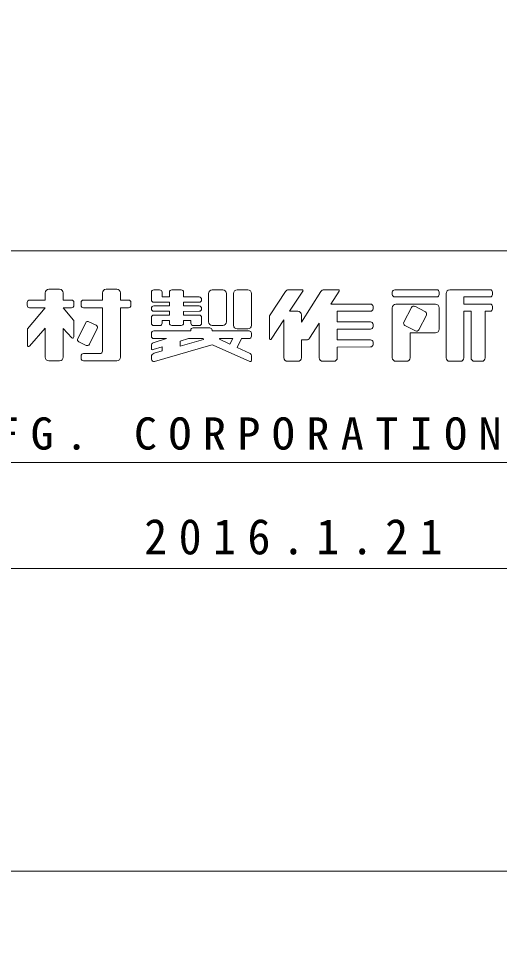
# Model space of a CAD drawing. Units: millimetres on the paper. Extents: x 0 to 420, y -594 to 297.
# Drawn here: x 334.6 to 366.3, y -302.8 to -240.7 of the extents above; entities that cross this region are included whole.
import ezdxf

# ---------------------------------------------------------------- set-up
doc = ezdxf.new("R2010")
doc.units = ezdxf.units.MM
for name, color, linetype, lineweight in [('0_2', 7, 'Continuous', 13), ('FMT', 7, 'Continuous', 13), ('FMT-TXT', 7, 'Continuous', 13)]:
    doc.layers.add(name, color=color, linetype=linetype, lineweight=lineweight)
doc.styles.add('ＭＳ ゴシック', font='')
doc.styles.get('ＭＳ ゴシック').set_extended_font_data('MS Gothic')

msp = doc.modelspace()

# ---------------------------------------------------------------- linework, layer by layer
at = {"layer": '0_2'}
for points in [[(0, 0), (420, 0), (420, -297), (0, -297)], [(0, -297), (420, -297), (420, -594), (0, -594)]]:
    msp.add_lwpolyline(points, close=True, dxfattribs=at)
at = {"layer": 'FMT'}
for p, q in [((28, -256), (403, -256)), ((307, -270), (392, -270)), ((403, -277), (28, -277))]:
    msp.add_line(p, q, dxfattribs=at)
at = {"layer": 'FMT-TXT'}
for p, q in [((337.251, -258.546), (336.542, -258.546)), ((340.32, -258.546), (341.028, -258.546)), ((343.479, -258.583), (343.863, -258.583)), ((344.665, -258.583), (345.285, -258.583)), ((347.342, -258.583), (348.033, -258.583)), ((348.986, -258.583), (349.698, -258.583)), ((353.276, -258.582), (352.379, -258.582)), ((355.664, -258.582), (354.722, -258.582)), ((359.401, -258.582), (360.14, -258.581)), ((360.14, -258.581), (362.178, -258.581)), ((363.037, -258.582), (363.618, -258.581)), ((363.618, -258.581), (365.704, -258.581)), ((336.302, -258.785), (336.301, -259.258)), ((337.491, -259.258), (337.491, -258.786)), ((340.08, -259.258), (340.08, -258.786)), ((341.268, -258.785), (341.27, -259.258)), ((343.319, -259.243), (343.319, -258.743)), ((344.023, -258.742), (344.024, -259.056)), ((344.024, -259.056), (344.505, -259.056)), ((344.505, -259.056), (344.505, -258.743)), ((345.445, -258.742), (345.447, -259.056)), ((345.447, -259.056), (346.48, -259.056)), ((347.102, -260.091), (347.102, -258.823)), ((348.273, -258.823), (348.273, -260.701)), ((348.746, -259.405), (348.746, -258.823)), ((349.938, -258.823), (349.938, -260.928)), ((352.179, -258.689), (351.161, -260.231)), ((353.329, -258.681), (352.456, -260.002)), ((353.243, -260.723), (354.519, -258.694)), ((355.188, -259.526), (355.719, -258.68)), ((359.241, -258.89), (359.241, -258.742)), ((362.178, -259.05), (359.401, -259.05)), ((362.338, -258.741), (362.338, -258.89)), ((362.797, -263.067), (362.797, -258.822)), ((365.704, -259.051), (363.973, -259.053)), ((363.973, -259.053), (363.973, -259.526)), ((365.864, -258.741), (365.864, -258.891)), ((335.111, -259.418), (335.111, -259.606)), ((336.301, -259.765), (335.139, -261.165)), ((336.301, -259.258), (335.271, -259.258)), ((335.271, -259.766), (336.301, -259.765)), ((338.033, -259.255), (337.491, -259.258)), ((337.491, -259.765), (338.175, -260.582)), ((337.491, -259.765), (338.034, -259.765)), ((338.194, -259.605), (338.194, -259.415)), ((338.666, -259.605), (338.666, -259.415)), ((340.08, -259.765), (338.826, -259.765)), ((338.827, -259.255), (340.08, -259.258)), ((340.084, -262.638), (340.08, -259.765)), ((341.27, -259.258), (341.806, -259.258)), ((341.805, -259.766), (341.27, -259.765)), ((341.27, -259.765), (341.27, -263.03)), ((341.966, -259.418), (341.966, -259.606)), ((343.319, -259.842), (343.319, -259.805)), ((344.505, -259.403), (343.479, -259.403)), ((343.479, -259.645), (344.505, -259.649)), ((344.505, -259.649), (344.505, -259.403)), ((346.48, -259.403), (345.447, -259.403)), ((345.447, -259.403), (345.447, -259.649)), ((345.447, -259.649), (346.48, -259.649)), ((346.64, -259.216), (346.64, -259.243)), ((346.64, -259.809), (346.64, -259.844)), ((348.742, -260.927), (348.746, -259.405)), ((355.188, -259.526), (357.808, -259.526)), ((357.968, -259.686), (357.968, -259.838)), ((359.241, -263.067), (359.241, -259.769)), ((359.481, -259.529), (361.711, -259.528)), ((360.51, -259.742), (360.006, -260.716)), ((360.726, -259.673), (361.425, -260.036)), ((361.711, -259.528), (362.098, -259.528)), ((362.338, -259.768), (362.338, -261.182)), ((363.973, -259.526), (365.704, -259.526)), ((365.864, -259.686), (365.864, -259.838)), ((343.319, -260.789), (343.319, -260.414)), ((344.505, -260.002), (343.479, -260.002)), ((343.479, -260.254), (344.505, -260.254)), ((344.505, -260.254), (344.505, -260.002)), ((346.48, -260.004), (345.447, -260.006)), ((345.447, -260.006), (345.447, -260.254)), ((345.447, -260.254), (346.48, -260.254)), ((346.64, -260.414), (346.64, -260.789)), ((347.101, -260.701), (347.102, -260.091)), ((351.121, -260.363), (351.121, -261.81)), ((352.456, -260.002), (353.001, -260.002)), ((353.241, -260.241), (353.243, -260.723)), ((357.809, -259.998), (355.605, -260.001)), ((355.605, -260.001), (355.605, -260.705)), ((361.494, -260.251), (360.99, -261.225)), ((364.444, -259.998), (363.973, -259.998)), ((363.973, -259.998), (363.973, -263.067)), ((364.444, -259.998), (364.444, -263.067)), ((365.704, -259.998), (365.386, -259.998)), ((365.386, -259.998), (365.386, -263.067)), ((338.194, -260.633), (338.194, -261.695)), ((338.454, -261.799), (338.976, -260.759)), ((339.191, -260.688), (339.669, -260.928)), ((343.871, -260.949), (343.479, -260.949)), ((344.505, -260.599), (344.031, -260.599)), ((344.031, -260.599), (344.031, -260.789)), ((344.506, -260.782), (344.505, -260.599)), ((345.287, -260.941), (344.666, -260.941)), ((345.447, -260.599), (345.447, -260.781)), ((345.928, -260.599), (345.447, -260.599)), ((345.928, -260.79), (345.928, -260.599)), ((346.48, -260.949), (346.088, -260.949)), ((348.033, -260.941), (347.341, -260.941)), ((352.081, -260.571), (351.238, -261.846)), ((352.078, -263.066), (352.081, -260.571)), ((353.779, -261.775), (354.403, -260.779)), ((354.403, -263.067), (354.403, -260.779)), ((355.605, -260.705), (357.808, -260.705)), ((357.968, -260.865), (357.968, -261.018)), ((360.074, -260.931), (360.774, -261.294)), ((335.121, -261.216), (335.121, -262.246)), ((336.301, -261.107), (335.261, -262.299)), ((336.301, -261.107), (336.301, -263.03)), ((337.491, -261.134), (338.055, -261.749)), ((337.494, -263.03), (337.491, -261.134)), ((339.217, -262.183), (339.74, -261.143)), ((343.321, -261.458), (343.321, -261.649)), ((345.917, -261.298), (343.481, -261.298)), ((345.917, -261.298), (345.917, -261.255)), ((346.077, -261.095), (347.173, -261.095)), ((347.333, -261.251), (347.334, -261.298)), ((347.334, -261.298), (349.772, -261.298)), ((349.698, -261.168), (348.982, -261.168)), ((349.932, -261.458), (349.932, -261.648)), ((357.808, -261.178), (355.605, -261.179)), ((355.605, -261.179), (355.605, -261.888)), ((362.097, -261.422), (360.421, -261.419)), ((360.421, -261.419), (360.421, -263.067)), ((338.525, -262.014), (339.002, -262.254)), ((343.321, -262.236), (343.321, -262.46)), ((344.314, -261.805), (343.432, -262.084)), ((343.481, -261.809), (344.314, -261.805)), ((343.525, -263.316), (347.242, -262.233)), ((345.217, -261.973), (345.761, -261.805)), ((345.217, -262.297), (346.766, -261.871)), ((345.217, -261.973), (345.217, -262.297)), ((346.744, -261.805), (345.761, -261.805)), ((346.744, -261.805), (346.766, -261.871)), ((347.407, -262.244), (349.819, -263.322)), ((347.828, -261.851), (348.502, -262.168)), ((348.699, -261.805), (347.839, -261.805)), ((348.699, -261.805), (348.502, -262.168)), ((349.267, -261.805), (348.977, -262.391)), ((349.771, -261.808), (349.267, -261.805)), ((353.243, -261.888), (353.575, -261.888)), ((353.243, -261.888), (353.243, -263.067)), ((355.605, -261.888), (357.808, -261.888)), ((357.968, -262.048), (357.968, -262.2)), ((338.826, -262.798), (339.924, -262.798)), ((344.036, -262.34), (343.425, -262.536)), ((343.497, -262.77), (344.036, -262.622)), ((344.036, -262.34), (344.036, -262.622)), ((348.977, -262.391), (349.84, -262.797)), ((349.932, -262.942), (349.932, -263.249)), ((357.808, -262.36), (355.605, -262.362)), ((355.605, -262.362), (355.605, -263.067)), ((336.541, -263.27), (337.254, -263.27)), ((338.666, -263.11), (338.666, -262.958)), ((341.03, -263.27), (338.826, -263.27)), ((343.321, -263.001), (343.321, -263.163)), ((353.003, -263.307), (352.318, -263.307)), ((355.365, -263.307), (354.643, -263.307)), ((360.181, -263.307), (359.481, -263.307)), ((363.733, -263.307), (363.037, -263.307)), ((365.146, -263.307), (364.684, -263.307))]:
    msp.add_line(p, q, dxfattribs=at)
for centre, radius, start, end in [((336.542, -258.786), 0.24, 90, 179.83438), ((337.251, -258.786), 0.24, 0, 90), ((340.32, -258.786), 0.24, 90, 180), ((341.028, -258.786), 0.24, 0.31285, 90), ((343.479, -258.743), 0.16, 90, 180), ((343.863, -258.743), 0.16, 0.23357, 90), ((344.665, -258.743), 0.16, 90, 180), ((345.285, -258.743), 0.16, 0.33362, 90), ((347.342, -258.823), 0.24, 90, 180), ((348.033, -258.823), 0.24, 0, 90), ((348.986, -258.823), 0.24, 90, 180), ((349.698, -258.823), 0.24, 0, 90), ((352.379, -258.822), 0.24, 90, 146.54759), ((353.276, -258.646), 0.064, 326.54759, 90), ((354.722, -258.822), 0.24, 90, 147.84335), ((355.664, -258.646), 0.064, 327.92885, 90), ((359.401, -258.742), 0.16, 90.05288, 180), ((362.178, -258.741), 0.16, 0, 90), ((363.037, -258.822), 0.24, 90.05785, 180), ((365.704, -258.741), 0.16, 0, 90), ((346.48, -259.216), 0.16, 0, 90), ((359.401, -258.89), 0.16, 180, 270), ((362.178, -258.89), 0.16, 270, 0), ((365.704, -258.891), 0.16, 270.09318, 0), ((335.271, -259.418), 0.16, 90, 180), ((335.271, -259.606), 0.16, 180, 270.05143), ((338.034, -259.415), 0.16, 0, 90.29595), ((338.034, -259.605), 0.16, 270, 0), ((338.826, -259.415), 0.16, 89.85289, 180), ((338.826, -259.605), 0.16, 180, 270), ((341.806, -259.418), 0.16, 0, 90), ((341.806, -259.606), 0.16, 269.91201, 0), ((343.479, -259.243), 0.16, 180, 270), ((343.479, -259.805), 0.16, 89.8126, 180), ((346.48, -259.243), 0.16, 270.01808, 0), ((346.48, -259.809), 0.16, 0, 90), ((357.808, -259.686), 0.16, 0, 90), ((359.481, -259.769), 0.24, 90.00511, 180), ((360.652, -259.816), 0.16, 62.62013, 152.62013), ((362.098, -259.768), 0.24, 0, 90), ((365.704, -259.686), 0.16, 0, 90), ((343.479, -259.842), 0.16, 180, 270), ((343.479, -260.414), 0.16, 89.98781, 180), ((346.48, -259.844), 0.16, 270.08449, 0), ((346.48, -260.414), 0.16, 0, 90), ((351.361, -260.363), 0.24, 146.54759, 180), ((353.001, -260.242), 0.24, 0.22118, 90), ((357.808, -259.838), 0.16, 270.09712, 0), ((361.352, -260.178), 0.16, 332.62013, 62.62013), ((365.704, -259.838), 0.16, 270.11571, 0), ((338.114, -260.633), 0.08, 0, 39.94734), ((339.119, -260.831), 0.16, 63.30137, 153.30137), ((339.597, -261.071), 0.16, 333.30137, 63.30137), ((343.479, -260.789), 0.16, 180, 270), ((343.871, -260.789), 0.16, 270, 0), ((344.666, -260.781), 0.16, 180.28179, 270), ((345.287, -260.781), 0.16, 270, 0), ((346.088, -260.789), 0.16, 180.19263, 270), ((346.48, -260.789), 0.16, 270, 0), ((347.341, -260.701), 0.24, 179.95491, 270), ((348.033, -260.701), 0.24, 270, 0), ((348.982, -260.928), 0.24, 179.88125, 270), ((349.698, -260.928), 0.24, 270, 0), ((357.808, -260.865), 0.16, 0, 90), ((357.808, -261.018), 0.16, 270.01374, 0), ((360.148, -260.789), 0.16, 152.62013, 242.62013), ((335.201, -261.216), 0.08, 140.32511, 180), ((338.114, -261.695), 0.08, 222.49695, 0), ((343.481, -261.458), 0.16, 90, 180), ((343.481, -261.649), 0.16, 180, 270.23105), ((346.077, -261.255), 0.16, 90, 180), ((347.173, -261.255), 0.16, 1.17868, 90), ((349.772, -261.648), 0.16, 269.65449, 0), ((349.772, -261.458), 0.16, 0, 90), ((360.847, -261.152), 0.16, 242.62013, 332.62013), ((362.098, -261.182), 0.24, 269.89827, 0), ((335.201, -262.246), 0.08, 180, 318.90041), ((338.597, -261.871), 0.16, 153.30137, 243.30137), ((339.074, -262.111), 0.16, 243.30137, 333.30137), ((343.481, -262.236), 0.16, 107.53601, 180), ((347.309, -262.463), 0.24, 65.92748, 106.25077), ((347.839, -261.829), 0.024, 90, 244.8124), ((351.185, -261.81), 0.064, 180, 326.54759), ((353.575, -261.648), 0.24, 270, 327.92885), ((357.808, -262.048), 0.16, 0, 90), ((357.808, -262.2), 0.16, 270.05257, 0), ((338.826, -262.958), 0.16, 90, 180), ((339.924, -262.638), 0.16, 270, 0.08669), ((343.401, -262.46), 0.08, 180, 287.82368), ((343.561, -263.001), 0.24, 105.37709, 180), ((349.772, -262.942), 0.16, 0, 64.8124), ((336.541, -263.03), 0.24, 180, 270), ((337.254, -263.03), 0.24, 270, 0.09198), ((338.826, -263.11), 0.16, 180, 270), ((341.03, -263.03), 0.24, 270, 0), ((343.481, -263.163), 0.16, 180, 286.25077), ((349.852, -263.249), 0.08, 245.92748, 0), ((352.318, -263.067), 0.24, 179.94735, 270), ((353.003, -263.067), 0.24, 270, 0), ((354.643, -263.067), 0.24, 179.98916, 270), ((355.365, -263.067), 0.24, 270, 0), ((359.481, -263.067), 0.24, 180, 270), ((360.181, -263.067), 0.24, 270, 0), ((363.037, -263.067), 0.24, 180, 270), ((363.733, -263.067), 0.24, 270, 0), ((364.684, -263.067), 0.24, 180, 270), ((365.146, -263.067), 0.24, 270, 0)]:
    msp.add_arc(centre, radius, start, end, dxfattribs=at)

# ---------------------------------------------------------------- texts
at = {"layer": 'FMT-TXT', "attachment_point": 7, "style": 'ＭＳ ゴシック'}
for s, insert, char_height in [('\\T1.5;\\W1.05;NAKAMURA\\~MFG.\\~CORPORATION', (310.279, -269.175), 2.126), ('\\T1.5;\\W0.95;2016.1.21', (342.847, -276.104), 2.346)]:
    msp.add_mtext(s, dxfattribs=dict(at, insert=insert, char_height=char_height))

doc.saveas('drawing.dxf')
